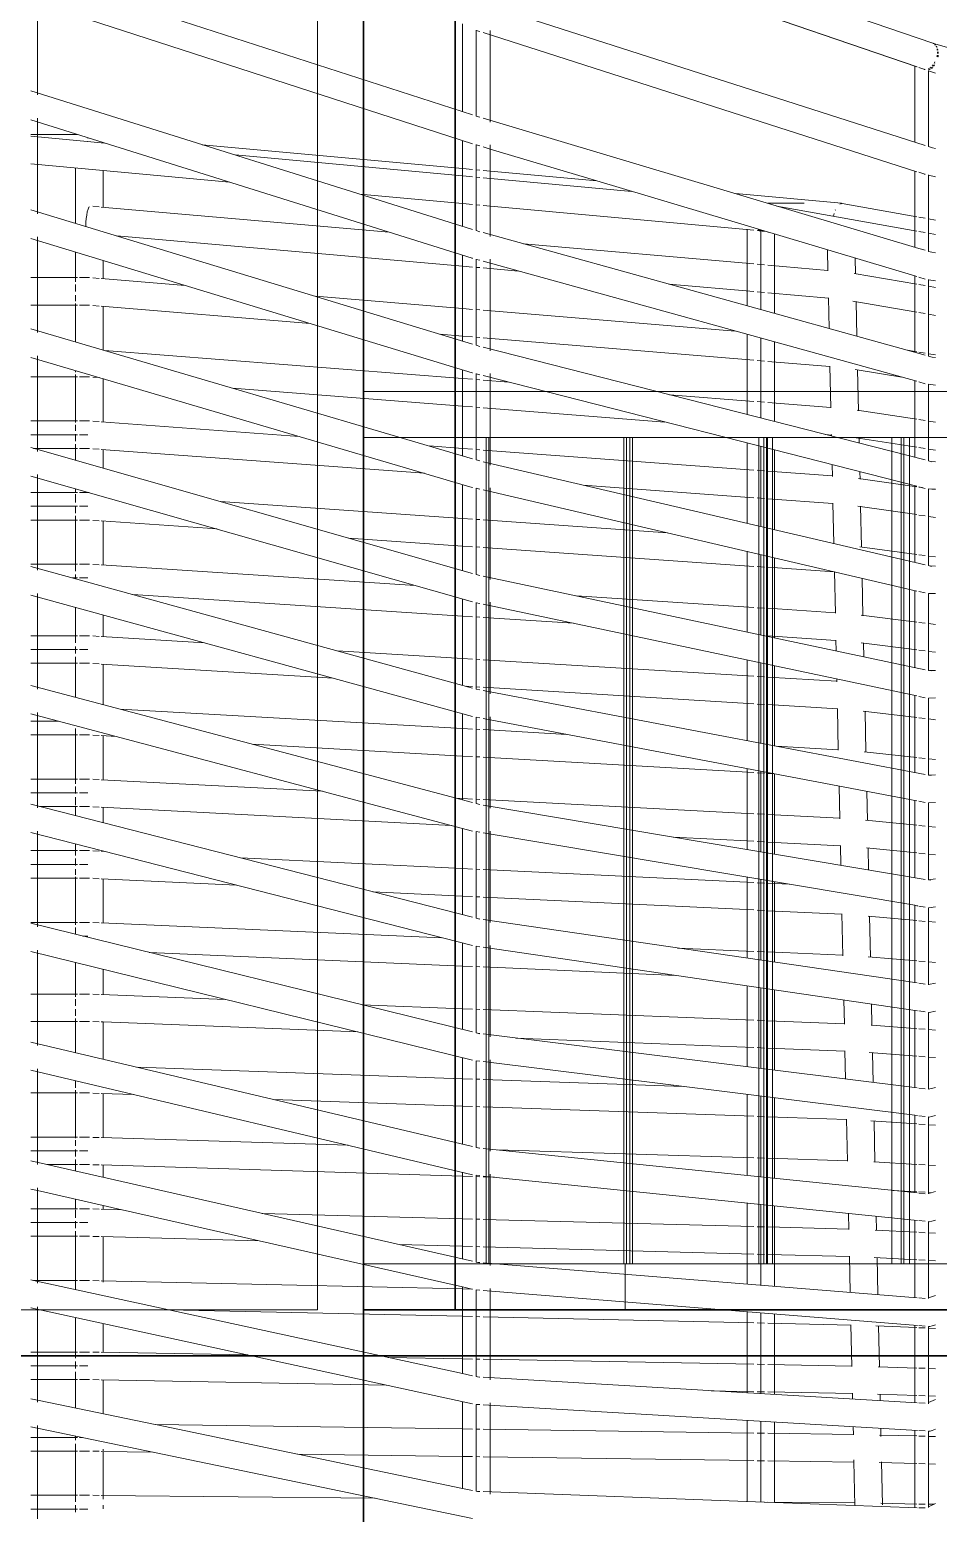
# Model space of a CAD drawing. Header units: millimetres. Extents: x 886808 to 1650903, y -1008069 to 230892.
# Drawn here: x 1048558 to 1049547, y -407954 to -406338 of the extents above; entities that cross this region are included whole.
import ezdxf

# ---------------------------------------------------------------- set-up
doc = ezdxf.new("R2010")
doc.units = ezdxf.units.MM
doc.linetypes.add('CENTER', pattern=[2, 1.25, -0.25, 0.25, -0.25])
doc.layers.get('0').update_dxf_attribs({"lineweight": 0})
for name, color, linetype, lineweight in [('0.NETMANHNHAT-0.05', 251, 'Continuous', 0), ('03- Net Cua- 153', 153, 'Continuous', 9), ('8l NET TO', 8, 'Continuous', 9), ('A-Wall', 113, 'Continuous', 30), ('A_Dim', 8, 'Continuous', 5)]:
    doc.layers.add(name, color=color, linetype=linetype, lineweight=lineweight)

# ---------------------------------------------------------------- blocks, each defined once
blk = doc.blocks.new('A$C14C457CE')
for p, q in [((7885.8, 3466.6), (8869.9, 3129.3)), ((8852.7, 3103.7), (8380.3, 3265.5)), ((8380.3, 3265.5), (8852.2, 3103.7)), ((8368.9, 3051.3), (7887.9, 3206.9)), ((8368.8, 3019.9), (7887.9, 3175.4)), ((7895.4, 3173), (7895.4, 3075.1)), ((8380.3, 3172.4), (8861.3, 3018.1)), ((8357.8, 3054.9), (8357.8, 3150.5)), ((8372.8, 3050.1), (8372.8, 3143.7)), ((8372.8, 3143.3), (8376.7, 3142.1)), ((8380.3, 3140.9), (8852.2, 2989.5)), ((8387.8, 3043.6), (8387.8, 3143.3)), ((8868.8, 3129.7), (8870.6, 3129)), ((8869.9, 3129.3), (8870, 3129.3)), ((8870, 3129.3), (8870, 3129.3)), ((8870, 3129.3), (8870.1, 3129.3)), ((8870.1, 3129.3), (8870.2, 3129.2)), ((8870.2, 3129.2), (8870.2, 3129.2)), ((8870.2, 3129.2), (8870.4, 3129.2)), ((8870.4, 3129.2), (8870.6, 3129.1)), ((8870.6, 3129.1), (8870.7, 3129)), ((8870.6, 3129.1), (9285, 3012.9)), ((8870.6, 3129), (8870.7, 3129)), ((8870.7, 3129), (8870.8, 3128.9)), ((8870.8, 3128.9), (8870.9, 3128.9)), ((8871.5, 3128.3), (8871.6, 3128.3)), ((8871.6, 3128.3), (8871.7, 3128.2)), ((8871.7, 3128.2), (8871.8, 3128.2)), ((8871.7, 3128.2), (8871.7, 3128.2)), ((8871.8, 3128.2), (8872.1, 3127.9)), ((8872, 3127.6), (8872.1, 3127.6)), ((8872.1, 3127.9), (8872.2, 3127.8)), ((8872.1, 3127.6), (8872.1, 3127.4)), ((8872.2, 3127.8), (8872.2, 3127.8)), ((8872.2, 3127.8), (8872.3, 3127.7)), ((8872.4, 3127.7), (8872.5, 3127.6)), ((8872.5, 3127.6), (8872.6, 3127.4)), ((8872.6, 3127.4), (8872.7, 3127.3)), ((8873.3, 3126.2), (8873.8, 3125.3)), ((8873.4, 3126.2), (8874, 3125.5)), ((8873.8, 3125.3), (8874, 3124.9)), ((8874, 3125.5), (8874.2, 3124.9)), ((8874.3, 3123.4), (8874.6, 3122.3)), ((8874.6, 3122.3), (8874.7, 3121.8)), ((8874.7, 3120.1), (8874.8, 3118.9)), ((8874.8, 3118.9), (8874.7, 3118.3)), ((8874.8, 3123.4), (8875.2, 3122.5)), ((8875.2, 3122.5), (8875.3, 3121.8)), ((8875.5, 3120), (8875.7, 3118.9)), ((8875.7, 3118.9), (8875.6, 3118.2)), ((8850.2, 3021.7), (8850.2, 3104.4)), ((8859.8, 3101.1), (8854.6, 3103)), ((8854.6, 3102.9), (8859.8, 3101.1)), ((8867, 3102.6), (8866.7, 3102.4)), ((8867.9, 3103.4), (8867, 3102.6)), ((8868.4, 3102.4), (8867.9, 3102.1)), ((8869.2, 3103.1), (8868.4, 3102.4)), ((8869, 3102.4), (8868.9, 3102.4)), ((8869.6, 3103), (8869, 3102.4)), ((8869.4, 3104.9), (8869.1, 3104.5)), ((8870.2, 3106), (8869.4, 3104.9)), ((8870.9, 3104.7), (8870.4, 3104.3)), ((8871.5, 3105.7), (8870.9, 3104.7)), ((8871.5, 3107.9), (8871.2, 3107.4)), ((8872.1, 3109.1), (8871.5, 3107.9)), ((8872.7, 3107.4), (8872.6, 3107.2)), ((8874.3, 3115.1), (8874.1, 3114.6)), ((8874.5, 3116.5), (8874.3, 3115.1)), ((8874.9, 3115.1), (8875.4, 3115.1)), ((8875.4, 3115.1), (8875.3, 3114.6)), ((8875.5, 3116.3), (8875.4, 3115.1)), ((8859.9, 3101.1), (8859.8, 3101.1)), ((8860, 3101.1), (8859.9, 3101.1)), ((8860.2, 3101), (8860, 3101.1)), ((8860.5, 3101), (8860, 3101.1)), ((8860.4, 3100.9), (8860.2, 3101)), ((8860.9, 3100.9), (8860.2, 3101)), ((8860.4, 3100.9), (8861.3, 3100.6)), ((8861.3, 3100.7), (8860.5, 3101)), ((8865.4, 3101.7), (8865.2, 3101.5)), ((8865.3, 3100.9), (8865.2, 3100.8)), ((8865.2, 3016.9), (8865.2, 3099.7)), ((8865.2, 3099.2), (8872.7, 3096.7)), ((8865.3, 3100.9), (8865.4, 3100.9)), ((8865.7, 3100.9), (8865.4, 3100.9)), ((8866.6, 3101.4), (8865.7, 3100.9)), ((8866, 3101), (8865.9, 3101)), ((8866.7, 3101.3), (8866, 3101)), ((8866.8, 3101.4), (8866.7, 3101.3)), ((7887.9, 3077.5), (8368.9, 2926.5)), ((7895.4, 3073.1), (7895.4, 3075.1)), ((7887.9, 3046), (8368.3, 2895.3)), ((7895.4, 3043.7), (7895.4, 3047.9)), ((7895.4, 3043.7), (7895.4, 2945.7)), ((8376.7, 3048.8), (8372.8, 3050.1)), ((8854.4, 2906), (8380.3, 3047.7)), ((7887.9, 3030.1), (7938.6, 3030.1)), ((7968.7, 3020.7), (7887.9, 3028.1)), ((7949.2, 3022.4), (7949.3, 3022.6)), ((7949.3, 3022.6), (7949.3, 3022.6)), ((7950.1, 3025.7), (7950.4, 3026.4)), ((7951.7, 3022.2), (7951.7, 3022.4)), ((7955.5, 3022), (7955.5, 3021.9)), ((8357.8, 2930), (8357.8, 3023.5)), ((8357.8, 2992.9), (8074.5, 3018.9)), ((8357.8, 2985), (8110.4, 3007.7)), ((8368.9, 3019.9), (8368.8, 3019.9)), ((8372.8, 2925.3), (8372.8, 3019)), ((8376.7, 3017.6), (8372.8, 3018.7)), ((8387.8, 3014.2), (8380.3, 3016.5)), ((8387.8, 2919), (8387.8, 3018.8)), ((8503.9, 2979.5), (8387.8, 3014.2)), ((8865.2, 3016.9), (8869.4, 3015.5)), ((8869.4, 3015.5), (8872.7, 3014.8)), ((8104.4, 2978.1), (7887.9, 2998)), ((7936.7, 2933.1), (7936.7, 2993.5)), ((7966.7, 2950.8), (7966.7, 2990.7)), ((8368.9, 2991.9), (8358.3, 2992.9)), ((8376.7, 2991.2), (8372.8, 2991.5)), ((8503.9, 2979.5), (8380.3, 2990.9)), ((8850.2, 2907.2), (8850.2, 2990.2)), ((8368.9, 2983.9), (8358.3, 2984.9)), ((8376.7, 2983.2), (8372.8, 2983.6)), ((8542.3, 2968), (8380.3, 2982.9)), ((8850.2, 2876), (8503.9, 2979.5)), ((8854.6, 2988.8), (8861, 2986.7)), ((8861, 2986.7), (8861.3, 2986.6)), ((8865.2, 2902.7), (8865.2, 2986.1)), ((8865.2, 2985.7), (8872.7, 2984)), ((8357.8, 2954.8), (8246, 2965.1)), ((8770.5, 2955.1), (8654.8, 2965.7)), ((7887.9, 2948), (8368.9, 2801.7)), ((7895.4, 2943.7), (7895.4, 2945.7)), ((7948.8, 2942.3), (7948.3, 2938.5)), ((7949.5, 2945.7), (7948.8, 2942.3)), ((7950.4, 2948.6), (7949.5, 2945.7)), ((7951.3, 2950.7), (7950.4, 2948.6)), ((7951.7, 2951.1), (7951.3, 2950.7)), ((7962.3, 2951.2), (7955.6, 2951.8)), ((8277.9, 2923.7), (7964.7, 2951)), ((8368.9, 2953.8), (8358.3, 2954.8)), ((8376.7, 2953.1), (8372.8, 2953.5)), ((8675, 2925.7), (8380.3, 2952.8)), ((8690.1, 2955.1), (8729.6, 2955.1)), ((8852.2, 2924.8), (8700, 2952.1)), ((8761.7, 2941.1), (8762.3, 2943.9)), ((8762.3, 2943.9), (8762.3, 2944)), ((8763.6, 2947.6), (8763.7, 2947.9)), ((8768.5, 2954), (8769.1, 2954.4)), ((8769.1, 2954.4), (8769.2, 2954.5)), ((8769.2, 2954.6), (8769.2, 2954.5)), ((8769.2, 2954.5), (8769.2, 2954.5)), ((8769.6, 2954.6), (8770.5, 2955.1)), ((8770.3, 2954.7), (8771.2, 2954.9)), ((8770.5, 2955.1), (8771.1, 2955)), ((8771.1, 2955), (8852.2, 2940.4)), ((8852.2, 2940.4), (8771.2, 2954.9)), ((7948.3, 2938.5), (7948, 2934.6)), ((7948, 2934.6), (7948, 2930.9)), ((7948, 2930.9), (7948, 2929.7)), ((8372.8, 2925.3), (8376.7, 2924.1)), ((8667.5, 2926.8), (8667.5, 2843.5)), ((8681.2, 2925.2), (8678.6, 2925.4)), ((8680.3, 2925.7), (8679.7, 2926.9)), ((8680.9, 2925.4), (8680.3, 2925.7)), ((8682.2, 2925.7), (8680.9, 2925.4)), ((8681.2, 2925.2), (8680.9, 2925.4)), ((8682.2, 2925.7), (8681.2, 2925.2)), ((8686.4, 2924.2), (8681.2, 2925.2)), ((8682.5, 2926.1), (8682.2, 2925.7)), ((8682.5, 2925.8), (8682.2, 2925.7)), ((8682.5, 2926.1), (8682.5, 2925.8)), ((8682.5, 2926.1), (8682.5, 2839.3)), ((8682.6, 2925.8), (8682.5, 2925.8)), ((8682.5, 2925.1), (8682.5, 2925.8)), ((8682.5, 2925.1), (8685.8, 2925.1)), ((8682.9, 2926), (8682.6, 2925.8)), ((8861.3, 2938.7), (8854.6, 2940)), ((8854.6, 2940), (8861.3, 2938.8)), ((8865.2, 2938.1), (8872.7, 2936.7)), ((8872.7, 2936.7), (8865.2, 2938)), ((7887.9, 2916.6), (8368.4, 2770.5)), ((7895.4, 2914.4), (7895.4, 2918.5)), ((7895.4, 2914.4), (7895.4, 2816.3)), ((8357.8, 2886.6), (7981.6, 2919.5)), ((8380.3, 2923.1), (8861.3, 2789.7)), ((8675, 2889), (8424.3, 2910.9)), ((8692.3, 2923.2), (8690, 2923.6)), ((8697.5, 2921.6), (8697.5, 2835.2)), ((8861.3, 2923.2), (8854.6, 2924.4)), ((8872.7, 2921.1), (8865.2, 2922.5)), ((7936.7, 2869.7), (7936.7, 2901.8)), ((7966.7, 2872.9), (7966.7, 2892.7)), ((8357.8, 2805.1), (8357.8, 2898.6)), ((8368.3, 2895.3), (8368.9, 2895.1)), ((8372.8, 2800.5), (8372.8, 2894.3)), ((8372.8, 2894), (8376.7, 2893)), ((8387.8, 2794.4), (8387.8, 2894.2)), ((8755.5, 2881.4), (8755, 2904.4)), ((8785.6, 2878.3), (8785.2, 2895.4)), ((8861.3, 2903.9), (8854.6, 2905.9)), ((8868.5, 2901.8), (8865.2, 2902.7)), ((8872.7, 2901), (8868.5, 2901.8)), ((8368.9, 2885.7), (8358.3, 2886.6)), ((8376.7, 2885), (8372.8, 2885.3)), ((8380.3, 2892), (8852.2, 2761.2)), ((8418.7, 2881.3), (8380.3, 2884.7)), ((8686.4, 2888), (8678.6, 2888.7)), ((8755.5, 2882), (8690, 2887.7)), ((8852.2, 2866.9), (8784.3, 2878.5)), ((8850.2, 2792.8), (8850.2, 2876)), ((8852.2, 2875.4), (8850.2, 2876)), ((7887.9, 2874.1), (7938.7, 2874.1)), ((7936.7, 2859.1), (7936.7, 2866.6)), ((7941.1, 2874.1), (7951.7, 2874.1)), ((7955.6, 2873.8), (7962.3, 2873.3)), ((7964.7, 2873.1), (8056, 2865.5)), ((8675, 2859), (8582.5, 2867)), ((8861.3, 2872.6), (8854.6, 2874.6)), ((8861.3, 2865.4), (8854.6, 2866.5)), ((8865.2, 2788.7), (8865.2, 2872.1)), ((8872.7, 2870.6), (8865.2, 2871.9)), ((8872.7, 2863.4), (8865.2, 2864.7)), ((7887.9, 2844.1), (7938.7, 2844.1)), ((7936.7, 2848.5), (7936.7, 2855.2)), ((7936.7, 2804.1), (7936.7, 2846.1)), ((7941.1, 2844.1), (7951.1, 2844.1)), ((7951.1, 2844.1), (7951.7, 2844.1)), ((7955.6, 2843.7), (7962.3, 2843.2)), ((8197.7, 2853.8), (8357.8, 2840.5)), ((8686.4, 2858), (8678.6, 2858.6)), ((8756.1, 2851.9), (8690, 2857.6)), ((8756.9, 2818.7), (8756.1, 2852.3)), ((8852.2, 2836.5), (8782.8, 2848.4)), ((8787.1, 2810.3), (8786.2, 2847.8)), ((7964.7, 2843), (8192, 2824.1)), ((7966.7, 2795.3), (7966.7, 2842.8)), ((8358.3, 2840.5), (8368.9, 2839.6)), ((8372.8, 2839.3), (8376.7, 2839)), ((8380.3, 2838.7), (8654.6, 2815.9)), ((8861.3, 2835), (8854.6, 2836.1)), ((8872.7, 2833), (8865.2, 2834.3)), ((7887.9, 2818.5), (8368.9, 2676.9)), ((7895.4, 2814.3), (7895.4, 2816.3)), ((8333.7, 2812.4), (8357.8, 2810.4)), ((8667.5, 2812.4), (8667.5, 2725.1)), ((8358.3, 2810.4), (8368.9, 2809.5)), ((8372.8, 2809.2), (8376.7, 2808.9)), ((8372.8, 2800.5), (8376.7, 2799.3)), ((8380.3, 2808.6), (8675, 2784.1)), ((8380.3, 2798.4), (8861.3, 2675.6)), ((8682.5, 2808.2), (8682.5, 2721.2)), ((8697.5, 2804), (8697.5, 2717.4)), ((7887.9, 2787.3), (8368.5, 2645.7)), ((7895.4, 2785.1), (7895.4, 2789)), ((7895.4, 2785.1), (7895.4, 2686.9)), ((8357.8, 2764.3), (7968.2, 2794.8)), ((8678.6, 2783.8), (8686.4, 2783.2)), ((8690, 2782.9), (8757.8, 2777.3)), ((8842.3, 2795), (8852.2, 2793.4)), ((8854.6, 2793), (8861.3, 2791.9)), ((8865.2, 2791.3), (8872.7, 2790.1)), ((8865.2, 2788.7), (8868.9, 2787.6)), ((8868.9, 2787.6), (8872.7, 2787.2)), ((7938.7, 2766.1), (7887.9, 2766.1)), ((7936.7, 2771), (7936.7, 2772.9)), ((7936.7, 2716.3), (7936.7, 2768.5)), ((7951, 2766.1), (7941.1, 2766.1)), ((7951.7, 2766.1), (7951, 2766.1)), ((7962.3, 2765.2), (7955.6, 2765.8)), ((7966.7, 2717), (7966.7, 2764.1)), ((8357.8, 2680.1), (8357.8, 2773.7)), ((8368.9, 2763.4), (8358.3, 2764.3)), ((8368.4, 2770.5), (8368.9, 2770.4)), ((8372.8, 2675.7), (8372.8, 2769.6)), ((8372.8, 2769.4), (8376.7, 2768.4)), ((8376.7, 2762.8), (8372.8, 2763.1)), ((8380.3, 2767.5), (8852.2, 2647)), ((8387.8, 2669.9), (8387.8, 2769.7)), ((8758.8, 2732.3), (8757.8, 2777.7)), ((8785.2, 2773.9), (8835.9, 2765.7)), ((8788.8, 2729.1), (8787.9, 2773.8)), ((8357.8, 2734.2), (8107.4, 2753.9)), ((8408.3, 2760.3), (8380.3, 2762.5)), ((8850.2, 2678.4), (8850.2, 2761.7)), ((8854.6, 2760.5), (8861.3, 2758.6)), ((8865.2, 2758.1), (8872.7, 2757.2)), ((8865.2, 2674.6), (8865.2, 2758.1)), ((8368.9, 2733.4), (8358.3, 2734.2)), ((8376.7, 2732.7), (8372.8, 2733.1)), ((8578.2, 2716.9), (8380.3, 2732.5)), ((8675, 2739.4), (8583, 2746.6)), ((8686.4, 2738.5), (8678.6, 2739.1)), ((8758.7, 2732.8), (8690, 2738.2)), ((7938.7, 2718.1), (7887.9, 2718.1)), ((7951.7, 2718.1), (7941.1, 2718.1)), ((7962.3, 2717.4), (7955.6, 2717.9)), ((8180, 2701.2), (7964.7, 2717.2)), ((8852.2, 2719.9), (8787.3, 2729.8)), ((8861.3, 2718.5), (8854.6, 2719.5)), ((8872.7, 2716.7), (8865.2, 2717.9)), ((7938.7, 2703.1), (7887.9, 2703.1)), ((7936.7, 2707.4), (7936.7, 2714)), ((7936.7, 2696), (7936.7, 2703.6)), ((7949.9, 2703.1), (7941.1, 2703.1)), ((8759.4, 2702.7), (8752.9, 2703.2)), ((8759.4, 2701.6), (8759.4, 2703.2)), ((8852.2, 2689.5), (8786.4, 2699.6)), ((8789.6, 2693.9), (8789.5, 2699.1)), ((7887.9, 2689), (8368.9, 2552)), ((7938.7, 2688.1), (7891.1, 2688.1)), ((7895.4, 2684.9), (7895.4, 2686.9)), ((7936.7, 2675.1), (7936.7, 2692.8)), ((7951.1, 2688.1), (7941.1, 2688.1)), ((7951.7, 2688.1), (7951.1, 2688.1)), ((7962.3, 2687.3), (7955.6, 2687.8)), ((8316.4, 2661.1), (7964.7, 2687.1)), ((7966.7, 2666.6), (7966.7, 2687)), ((8357.8, 2688.1), (8321.8, 2690.8)), ((8368.9, 2687.3), (8358.3, 2688)), ((8376.7, 2686.7), (8372.8, 2687)), ((8675, 2664.6), (8380.3, 2686.4)), ((8667.5, 2694.1), (8667.5, 2606.6)), ((8682.5, 2690.3), (8682.5, 2603.1)), ((8697.5, 2686.5), (8697.5, 2599.6)), ((8861.3, 2688.1), (8854.6, 2689.1)), ((8872.7, 2686.4), (8865.2, 2687.5)), ((8372.8, 2675.7), (8376.7, 2674.6)), ((8380.3, 2673.7), (8861.3, 2561.4)), ((8760.4, 2657.7), (8760.1, 2670.5)), ((8865.2, 2674.6), (8868.6, 2673.7)), ((8867.8, 2673.9), (8872.7, 2673.5)), ((7887.9, 2657.9), (8368.6, 2521)), ((7895.4, 2655.8), (7895.4, 2659.6)), ((7895.4, 2655.8), (7895.4, 2557.5)), ((8686.4, 2663.8), (8678.6, 2664.3)), ((8760.4, 2658.3), (8690, 2663.5)), ((8852.2, 2646.3), (8788.8, 2655.4)), ((8790.5, 2654.6), (8790.3, 2662.8)), ((7938.7, 2640.1), (7887.9, 2640.1)), ((7936.7, 2639.6), (7936.7, 2644.3)), ((7936.7, 2629.2), (7936.7, 2638.2)), ((7951.4, 2640.1), (7941.1, 2640.1)), ((8357.8, 2555.2), (8357.8, 2648.9)), ((8368.5, 2645.7), (8368.9, 2645.6)), ((8372.8, 2550.9), (8372.8, 2645)), ((8372.8, 2644.7), (8376.7, 2643.8)), ((8380.3, 2643), (8852.2, 2532.8)), ((8387.8, 2545.3), (8387.8, 2645.1)), ((8675, 2634.5), (8489.2, 2648.3)), ((8686.4, 2633.7), (8678.6, 2634.3)), ((8850.2, 2564), (8850.2, 2647.5)), ((8854.6, 2646.4), (8861.3, 2644.6)), ((8858.5, 2645.4), (8854.6, 2645.9)), ((8865.2, 2644.1), (8872.7, 2643.6)), ((8865.2, 2560.5), (8865.2, 2644.1)), ((8872.7, 2643.3), (8868.7, 2643.9)), ((7938.7, 2625.1), (7887.9, 2625.1)), ((7936.7, 2617.8), (7936.7, 2625.3)), ((7949.9, 2625.1), (7941.1, 2625.1)), ((8357.8, 2611.9), (8094.4, 2630.2)), ((8761, 2628.2), (8690, 2633.4)), ((8762, 2584.6), (8761, 2628.6)), ((8852.2, 2616), (8788.3, 2625.2)), ((8792.1, 2580.8), (8791.1, 2625.2)), ((7938.7, 2610.1), (7887.9, 2610.1)), ((7936.7, 2562.1), (7936.7, 2614.6)), ((7951.2, 2610.1), (7941.1, 2610.1)), ((7951.7, 2610.1), (7951.2, 2610.1)), ((7962.3, 2609.3), (7955.6, 2609.8)), ((8090.9, 2600.4), (7964.7, 2609.2)), ((7966.7, 2561.2), (7966.7, 2609)), ((8368.9, 2611.1), (8358.3, 2611.8)), ((8376.7, 2610.6), (8372.8, 2610.8)), ((8581.1, 2596.3), (8380.3, 2610.3)), ((8861.3, 2614.6), (8854.6, 2615.6)), ((8872.7, 2613), (8865.2, 2614.1)), ((8357.8, 2581.8), (8234.2, 2590.4)), ((8368.9, 2581), (8358.3, 2581.8)), ((8376.7, 2580.5), (8372.8, 2580.8)), ((8675, 2559.7), (8380.3, 2580.2)), ((8667.5, 2576.1), (8667.5, 2488.2)), ((8682.5, 2572.6), (8682.5, 2485.1)), ((8697.5, 2569.1), (8697.5, 2481.9)), ((8852.2, 2572.6), (8790.4, 2581)), ((8861.3, 2571.4), (8854.6, 2572.3)), ((8872.7, 2569.9), (8865.2, 2570.9)), ((7895.4, 2562.1), (7887.9, 2562.1)), ((7887.9, 2559.6), (8368.9, 2427.2)), ((7936.7, 2562.1), (7895.4, 2562.1)), ((7895.4, 2555.5), (7895.4, 2557.5)), ((7938.7, 2562.1), (7936.7, 2562.1)), ((7936.7, 2554.5), (7936.7, 2561.6)), ((7951.7, 2562.1), (7941.1, 2562.1)), ((7962.3, 2561.4), (7955.6, 2561.9)), ((8306.5, 2539), (7964.7, 2561.3)), ((8686.4, 2558.9), (8678.6, 2559.5)), ((8762.7, 2553.6), (8690, 2558.7)), ((8763.7, 2508.6), (8762.7, 2553.9)), ((8865.2, 2560.5), (8868.4, 2559.7)), ((8867, 2560.1), (8872.7, 2560)), ((7938.7, 2547.1), (7933.1, 2547.1)), ((7936.7, 2546.1), (7936.7, 2550.9)), ((7949.9, 2547.1), (7941.1, 2547.1)), ((8372.8, 2550.9), (8376.7, 2549.8)), ((8380.3, 2549), (8861.3, 2447.2)), ((8793.7, 2505.7), (8792.8, 2546.9)), ((7887.9, 2528.5), (8368.7, 2396.2)), ((7895.4, 2526.4), (7895.4, 2530.1)), ((7895.4, 2526.4), (7895.4, 2428.1)), ((8357.8, 2505.6), (7998.9, 2529)), ((8357.8, 2430.3), (8357.8, 2524.4)), ((8368.6, 2521), (8368.9, 2520.9)), ((8387.8, 2420.8), (8387.8, 2520.6)), ((8675, 2514.9), (8481.8, 2527.5)), ((8850.2, 2449.6), (8850.2, 2533.5)), ((8854.6, 2532.2), (8861.3, 2530.7)), ((8865.2, 2530.1), (8872.7, 2530)), ((8865.2, 2446.4), (8865.2, 2530.1)), ((7936.7, 2476.3), (7936.7, 2515.1)), ((7966.7, 2483.2), (7966.7, 2506.8)), ((8368.9, 2504.8), (8358.3, 2505.5)), ((8372.8, 2426.1), (8372.8, 2520.2)), ((8372.8, 2520.1), (8376.7, 2519.3)), ((8376.7, 2504.3), (8372.8, 2504.6)), ((8380.3, 2518.5), (8852.2, 2418.6)), ((8686.4, 2514.2), (8678.6, 2514.7)), ((8763.7, 2509.1), (8690, 2514)), ((8852.2, 2499), (8791.9, 2506.6)), ((8478.6, 2497.7), (8380.3, 2504.1)), ((8861.3, 2497.8), (8854.6, 2498.7)), ((8872.7, 2496.4), (8865.2, 2497.3)), ((7938.7, 2484.1), (7887.9, 2484.1)), ((7936.7, 2464.9), (7936.7, 2472.6)), ((7951.7, 2484.1), (7941.1, 2484.1)), ((7962.3, 2483.5), (7955.6, 2483.9)), ((8076.9, 2476.5), (7964.7, 2483.3)), ((8764.3, 2479), (8690, 2483.9)), ((8764.6, 2467.7), (8764.3, 2479.4)), ((8852.2, 2468.8), (8791.9, 2476.4)), ((8794.7, 2461.3), (8794.4, 2476.1)), ((7938.7, 2469.1), (7887.9, 2469.1)), ((7936.7, 2417.1), (7936.7, 2461.3)), ((7949.9, 2469.1), (7941.1, 2469.1)), ((8357.8, 2459.4), (8221.8, 2467.7)), ((8368.9, 2458.7), (8358.3, 2459.4)), ((8376.7, 2458.2), (8372.8, 2458.5)), ((8675, 2440.1), (8380.3, 2458)), ((8667.5, 2457.7), (8667.5, 2369.8)), ((8861.3, 2467.6), (8854.6, 2468.4)), ((8872.7, 2466.2), (8865.2, 2467.1)), ((7938.7, 2454.1), (7887.9, 2454.1)), ((7951.3, 2454.1), (7941.1, 2454.1)), ((7951.7, 2454.1), (7951.3, 2454.1)), ((7962.3, 2453.4), (7955.6, 2453.9)), ((8217.1, 2437.9), (7964.7, 2453.3)), ((7966.7, 2409.2), (7966.7, 2453.2)), ((8686.4, 2439.4), (8678.6, 2439.8)), ((8682.5, 2454.5), (8682.5, 2367)), ((8697.5, 2451.3), (8697.5, 2364.1)), ((8865.2, 2446.4), (8868.1, 2445.8)), ((8866.3, 2446.2), (8872.7, 2446.4)), ((7887.9, 2430.1), (8368.9, 2302.4)), ((7895.4, 2426.1), (7895.4, 2428.1)), ((8368.9, 2428.7), (8362, 2429.1)), ((8376.7, 2428.2), (8372.8, 2428.4)), ((8372.8, 2426.1), (8376.7, 2425.1)), ((8675, 2410), (8380.3, 2428)), ((8380.3, 2424.4), (8861.3, 2333)), ((8765.3, 2434.6), (8690, 2439.2)), ((8765.3, 2434), (8765.2, 2437)), ((8686.4, 2409.3), (8678.6, 2409.8)), ((8765.9, 2404.5), (8690, 2409.1)), ((8850.2, 2335.1), (8850.2, 2419)), ((8854.6, 2418.1), (8861.3, 2416.7)), ((8865.2, 2416.1), (8872.7, 2416.4)), ((8865.2, 2332.3), (8865.2, 2416.1)), ((7887.9, 2399.1), (8368.8, 2271.4)), ((7895.4, 2397.1), (7895.4, 2400.7)), ((7895.4, 2397.1), (7895.4, 2298.7)), ((8357.8, 2383.1), (7985.3, 2404.2)), ((8357.8, 2305.3), (8357.8, 2399.2)), ((8368.7, 2396.2), (8368.9, 2396.2)), ((8372.8, 2301.3), (8372.8, 2395.5)), ((8372.8, 2395.4), (8376.7, 2394.7)), ((8380.3, 2394), (8852.2, 2304.4)), ((8387.8, 2296.3), (8387.8, 2396)), ((8766.9, 2359.4), (8765.9, 2404.9)), ((8852.2, 2395.1), (8793.8, 2402)), ((8797, 2357.6), (8796, 2401.7)), ((8861.3, 2394), (8854.6, 2394.8)), ((8872.7, 2392.7), (8865.2, 2393.6)), ((7918.1, 2391.1), (7887.9, 2391.1)), ((7938.7, 2376.1), (7887.9, 2376.1)), ((7936.7, 2323), (7936.7, 2383.1)), ((7951.4, 2376.1), (7941.1, 2376.1)), ((7951.7, 2376.1), (7951.4, 2376.1)), ((7962.3, 2375.5), (7955.6, 2375.9)), ((7980.8, 2374.5), (7964.7, 2375.4)), ((7966.7, 2327.3), (7966.7, 2375.3)), ((8368.9, 2382.5), (8358.3, 2383.1)), ((8376.7, 2382.1), (8372.8, 2382.3)), ((8471.4, 2376.7), (8380.3, 2381.9)), ((8357.8, 2353.1), (8128.9, 2366.1)), ((8766.9, 2360), (8699.1, 2363.8)), ((8368.9, 2352.5), (8358.3, 2353.1)), ((8376.7, 2352.1), (8372.8, 2352.3)), ((8675, 2335.2), (8380.3, 2351.9)), ((8852.2, 2351.5), (8794.9, 2357.8)), ((8861.3, 2350.5), (8854.6, 2351.3)), ((8872.7, 2349.3), (8865.2, 2350.1)), ((7938.7, 2328.1), (7887.9, 2328.1)), ((7951.7, 2328.1), (7941.1, 2328.1)), ((7962.3, 2327.5), (7955.6, 2327.9)), ((8205.4, 2314.8), (7964.7, 2327.4)), ((8667.5, 2339.5), (8667.5, 2251.4)), ((8686.4, 2334.5), (8678.6, 2335)), ((8682.5, 2336.6), (8682.5, 2248.9)), ((8696.6, 2334), (8690, 2334.3)), ((8697.5, 2333.8), (8697.5, 2246.4)), ((8865.2, 2332.3), (8867.8, 2331.8)), ((8865.6, 2332.2), (8872.7, 2332.8)), ((7938.7, 2313.1), (7887.9, 2313.1)), ((7936.7, 2312.2), (7936.7, 2319.8)), ((7949.9, 2313.1), (7941.1, 2313.1)), ((8768.6, 2284.8), (8767.8, 2320.4)), ((8798.6, 2283.1), (8797.9, 2314.7)), ((7887.9, 2300.6), (8368.9, 2177.5)), ((7895.4, 2296.7), (7895.4, 2298.7)), ((7938.7, 2298.1), (7897.5, 2298.1)), ((7936.7, 2299.7), (7936.7, 2308.3)), ((7936.7, 2288.1), (7936.7, 2298.4)), ((7951.4, 2298.1), (7941.1, 2298.1)), ((7951.7, 2298.1), (7951.4, 2298.1)), ((7962.3, 2297.6), (7955.6, 2297.9)), ((8345.9, 2277.5), (7964.7, 2297.4)), ((7966.7, 2280.4), (7966.7, 2297.6)), ((8357.8, 2306.9), (8350.5, 2307.3)), ((8368.9, 2306.3), (8358.3, 2306.8)), ((8376.7, 2305.9), (8372.8, 2306.1)), ((8372.8, 2301.3), (8376.7, 2300.3)), ((8675, 2290.3), (8380.3, 2305.7)), ((8380.3, 2299.7), (8861.3, 2218.8)), ((8850.2, 2220.7), (8850.2, 2304.8)), ((8854.6, 2304), (8861.3, 2302.7)), ((8865.2, 2302.1), (8872.7, 2302.7)), ((8865.2, 2218.2), (8865.2, 2302.1)), ((8686.4, 2289.7), (8678.6, 2290.1)), ((8768.6, 2285.4), (8690, 2289.5)), ((8852.2, 2277.8), (8796.3, 2283.4)), ((7887.9, 2269.8), (8368.9, 2146.7)), ((7895.4, 2267.8), (7895.4, 2271.3)), ((7895.4, 2267.8), (7895.4, 2169.3)), ((8357.8, 2180.4), (8357.8, 2274.4)), ((8368.8, 2271.4), (8368.9, 2271.4)), ((8372.8, 2270.8), (8376.7, 2270.1)), ((8372.8, 2176.5), (8372.8, 2270.8)), ((8380.3, 2269.5), (8850.2, 2190.6)), ((8387.8, 2171.7), (8387.8, 2271.5)), ((8675, 2260.3), (8587.2, 2264.9)), ((8861.3, 2276.8), (8854.6, 2277.5)), ((8872.7, 2275.7), (8865.2, 2276.4)), ((7938.7, 2250.1), (7887.9, 2250.1)), ((7936.7, 2244.8), (7936.7, 2257.3)), ((7951.7, 2250.1), (7941.1, 2250.1)), ((7962.3, 2249.6), (7955.6, 2249.9)), ((7967.9, 2249.3), (7964.7, 2249.4)), ((7966.7, 2249.4), (7966.7, 2249.6)), ((8686.4, 2259.7), (8678.6, 2260.1)), ((8769.2, 2255.4), (8690, 2259.5)), ((8769.7, 2234.2), (8769.2, 2255.8)), ((8852.2, 2247.7), (8797.4, 2253.2)), ((8799.8, 2229.2), (8799.3, 2253.2)), ((8861.3, 2246.8), (8854.6, 2247.5)), ((8872.7, 2245.7), (8865.2, 2246.4)), ((7938.7, 2235.1), (7887.9, 2235.1)), ((7936.7, 2233.9), (7936.7, 2241.5)), ((7936.7, 2223.7), (7936.7, 2230.1)), ((7950, 2235.1), (7941.1, 2235.1)), ((8357.8, 2230.6), (8116.2, 2242.2)), ((8368.9, 2230.1), (8358.3, 2230.6)), ((8376.7, 2229.7), (8372.8, 2229.9)), ((7938.7, 2220.2), (7887.9, 2220.2)), ((7936.7, 2169.3), (7936.7, 2221.6)), ((7951.5, 2220.2), (7941.1, 2220.2)), ((7951.7, 2220.1), (7951.5, 2220.2)), ((7962.3, 2219.6), (7955.6, 2220)), ((8111.8, 2212.5), (7964.7, 2219.5)), ((7966.7, 2171.4), (7966.7, 2219.4)), ((8675, 2215.4), (8380.3, 2229.5)), ((8667.5, 2221.3), (8667.5, 2133.1)), ((8686.4, 2214.8), (8678.6, 2215.2)), ((8682.5, 2218.7), (8682.5, 2130.8)), ((8713.5, 2213.5), (8690, 2214.7)), ((8697.5, 2216.2), (8697.5, 2128.7)), ((8865.2, 2218.2), (8872.7, 2219.3)), ((8865.2, 2218.2), (8867.5, 2217.8)), ((8357.8, 2200.7), (8260.1, 2205.4)), ((8368.9, 2200.1), (8358.3, 2200.6)), ((8376.7, 2199.8), (8372.8, 2200)), ((8675, 2185.5), (8380.3, 2199.6)), ((8686.4, 2184.9), (8678.6, 2185.3)), ((8770.8, 2180.9), (8690, 2184.7)), ((8771.8, 2135.7), (8770.8, 2181.2)), ((8850.2, 2106.3), (8850.2, 2190.6)), ((8850.2, 2190.6), (8852.2, 2190.2)), ((8852.2, 2190.2), (8853.3, 2190)), ((8854.6, 2189.8), (8861.3, 2188.7)), ((8865.2, 2188), (8865.3, 2188)), ((8865.2, 2104.2), (8865.2, 2188)), ((8865.3, 2188), (8872.7, 2189)), ((7938.7, 2172), (7887.9, 2172)), ((7887.9, 2171.1), (8368.9, 2052.7)), ((7895.4, 2167.3), (7895.4, 2169.3)), ((7936.7, 2159.1), (7936.7, 2166.6)), ((7951.7, 2172), (7941.1, 2172)), ((7962.3, 2171.6), (7955.6, 2171.9)), ((8335.3, 2155.3), (7964.7, 2171.5)), ((8372.8, 2176.5), (8376.7, 2175.5)), ((8376.1, 2175.7), (8376.7, 2175.6)), ((8380.3, 2175.1), (8852.6, 2106)), ((8852.2, 2174), (8799.2, 2178.9)), ((8801.9, 2134.3), (8800.9, 2178.8)), ((8861.3, 2173.1), (8854.6, 2173.8)), ((8872.7, 2172.1), (8865.2, 2172.8)), ((7950, 2157.1), (7944.8, 2157.1)), ((8357.8, 2055.4), (8357.8, 2149.5)), ((7887.9, 2140.4), (8368.9, 2021.9)), ((7895.4, 2138.5), (7895.4, 2141.8)), ((7895.4, 2138.5), (7895.4, 2039.9)), ((8357.8, 2124.4), (8017, 2139.3)), ((8372.8, 2146), (8376.7, 2145.5)), ((8372.8, 2051.7), (8372.8, 2146)), ((8380.3, 2144.9), (8853.2, 2075.8)), ((8387.8, 2047.2), (8387.8, 2146.9)), ((8675, 2140.4), (8591.8, 2144.1)), ((8667.5, 2133.1), (8667.5, 2133)), ((8686.4, 2139.9), (8678.6, 2140.3)), ((8771.8, 2136.2), (8690, 2139.8)), ((8852.2, 2130.1), (8799.3, 2134.5)), ((7936.7, 2091.1), (7936.7, 2128.4)), ((7966.7, 2093.4), (7966.7, 2121)), ((8368.9, 2124), (8358.3, 2124.4)), ((8376.7, 2123.6), (8372.8, 2123.8)), ((8589.9, 2114.3), (8380.3, 2123.5)), ((8697.5, 2128.7), (8697.5, 2128.6)), ((8861.3, 2129.3), (8854.6, 2129.9)), ((8872.7, 2128.4), (8865.2, 2129)), ((8667.5, 2103), (8667.5, 2014.7)), ((8682.5, 2100.8), (8682.5, 2012.7)), ((8854.6, 2105.7), (8861.3, 2104.7)), ((8865.2, 2104.3), (8872.7, 2105.7)), ((8865.2, 2104.1), (8865.2, 2104.2)), ((7938.7, 2094), (7887.9, 2094)), ((7936.7, 2081.3), (7936.7, 2088.4)), ((7951.7, 2094), (7941.1, 2094)), ((7962.3, 2093.6), (7955.6, 2093.9)), ((8099.9, 2088.2), (7964.7, 2093.5)), ((8697.5, 2098.6), (8697.5, 2011)), ((8773.5, 2061.1), (8772.9, 2087.5)), ((7936.7, 2070.1), (7936.7, 2077.4)), ((8357.8, 2078), (8248.6, 2082.3)), ((8368.9, 2077.6), (8358.3, 2078)), ((8376.7, 2077.3), (8372.8, 2077.4)), ((8675, 2065.5), (8380.3, 2077.1)), ((8803.5, 2059.9), (8803, 2083.1)), ((8850.2, 1991.9), (8850.2, 2076.2)), ((8854.6, 2075.6), (8861.3, 2074.6)), ((8865.2, 2074), (8865.6, 2074)), ((8865.2, 1990.3), (8865.2, 2074)), ((8865.6, 2074), (8872.7, 2075.3)), ((7938.7, 2064.2), (7887.9, 2064.2)), ((7936.7, 2030.1), (7936.7, 2067.3)), ((7951.6, 2064.2), (7941.1, 2064.2)), ((7951.7, 2064.2), (7951.6, 2064.2)), ((7962.3, 2063.8), (7955.6, 2064.1)), ((7966.7, 2063.7), (7964.7, 2063.7)), ((8244, 2052.7), (7966.7, 2063.7)), ((7966.7, 2023), (7966.7, 2063.7)), ((8686.4, 2065), (8678.6, 2065.4)), ((8773.5, 2061.6), (8690, 2064.9)), ((8803.5, 2059.9), (8802.5, 2060)), ((8850.2, 2056.4), (8803.5, 2059.9)), ((8852.2, 2056.2), (8850.2, 2056.4)), ((8861.3, 2055.6), (8854.6, 2056.1)), ((8872.7, 2054.7), (8865.2, 2055.3)), ((7887.9, 2041.6), (8368.9, 1927.8)), ((7895.4, 2037.9), (7895.4, 2039.9)), ((8372.8, 2051.7), (8376.6, 2050.8)), ((8375.5, 2051.1), (8376.7, 2050.9)), ((8380.3, 2050.5), (8852.6, 1991.7)), ((8675, 2035.7), (8415.8, 2045.9)), ((8357.8, 1930.5), (8357.8, 2024.7)), ((8372.8, 2021.3), (8376.7, 2020.8)), ((8372.8, 1926.9), (8372.8, 2021.3)), ((8380.3, 2020.4), (8853.1, 1961.6)), ((8387.8, 1922.7), (8387.8, 2022.4)), ((8686.4, 2035.2), (8678.6, 2035.6)), ((8774.1, 2031.8), (8690, 2035.1)), ((8774.8, 2001.3), (8774.1, 2032.2)), ((8852.2, 2026.4), (8800.6, 2030.3)), ((8804.9, 1997.5), (8804.2, 2030)), ((8861.3, 2025.7), (8854.6, 2026.2)), ((8872.7, 2024.9), (8865.2, 2025.4)), ((7887.9, 2011), (8368.9, 1897.2)), ((7895.4, 2009.2), (7895.4, 2012.4)), ((7895.4, 2009.2), (7895.4, 1910.5)), ((8357.8, 2001.7), (8004, 2014.2)), ((8667.5, 2014.7), (8667.5, 2014.6)), ((8697.5, 2011), (8697.5, 2010.9)), ((7936.7, 1991.9), (7936.7, 1999.1)), ((7936.7, 1936.9), (7936.7, 1989.2)), ((8368.9, 2001.3), (8358.3, 2001.7)), ((8376.7, 2001.1), (8372.8, 2001.2)), ((8598.3, 1993.3), (8380.3, 2000.9)), ((8854.6, 1991.5), (8861.3, 1990.6)), ((8865.2, 1990.4), (8872.7, 1992.2)), ((8865.2, 1990), (8865.2, 1990.1)), ((7938.7, 1986.2), (7887.9, 1986.2)), ((7951.2, 1986.2), (7941.1, 1986.2)), ((7951.7, 1986.2), (7951.2, 1986.2)), ((7962.3, 1985.8), (7955.6, 1986.1)), ((8000.2, 1984.5), (7964.7, 1985.8)), ((7966.7, 1937.5), (7966.7, 1985.7)), ((8357.8, 1971.9), (8152, 1979.2)), ((8368.9, 1971.5), (8358.3, 1971.9)), ((8376.7, 1971.3), (8372.8, 1971.4)), ((8675, 1960.8), (8380.3, 1971.1)), ((8667.5, 1984.7), (8667.5, 1896.4)), ((8682.5, 1982.8), (8682.5, 1894.9)), ((8697.5, 1980.9), (8697.5, 1893.3)), ((8686.4, 1960.4), (8678.6, 1960.6)), ((8775.7, 1957.2), (8690, 1960.2)), ((8776.7, 1912), (8775.7, 1957.6)), ((8852.2, 1952.5), (8802.4, 1955.9)), ((8806.8, 1911.1), (8805.8, 1955.6)), ((8850.2, 1877.7), (8850.2, 1961.9)), ((8854.6, 1961.4), (8861.3, 1960.5)), ((8865.2, 1960.1), (8865.9, 1960)), ((8865.2, 1876.4), (8865.2, 1960.1)), ((8865.9, 1960), (8868.3, 1960.6)), ((8868.3, 1960.6), (8872.7, 1961.6)), ((8861.3, 1951.9), (8854.6, 1952.4)), ((8872.7, 1951.1), (8865.2, 1951.6)), ((7938.7, 1938), (7887.9, 1938)), ((7938.7, 1923.1), (7887.9, 1923.1)), ((7936.7, 1928.6), (7936.7, 1934.8)), ((7936.7, 1917.1), (7936.7, 1924.8)), ((7951.7, 1938), (7941.1, 1938)), ((7950, 1923.1), (7941.1, 1923.1)), ((7962.3, 1937.7), (7955.6, 1937.9)), ((8233.5, 1929.3), (7964.7, 1937.6)), ((8372.8, 1926.9), (8376.5, 1926.1)), ((8374.9, 1926.4), (8376.7, 1926.2)), ((8380.3, 1925.9), (8852.6, 1877.4)), ((8675, 1915.7), (8395.6, 1924.3)), ((7887.9, 1912.2), (8368.9, 1803)), ((7895.4, 1908.5), (7895.4, 1910.5)), ((7938.7, 1908.2), (7905.4, 1908.2)), ((7936.7, 1901.1), (7936.7, 1913.7)), ((7951.3, 1908.2), (7941.1, 1908.2)), ((7951.7, 1908.2), (7951.3, 1908.2)), ((7962.3, 1907.9), (7955.6, 1908.1)), ((8357.8, 1895.6), (7964.7, 1907.8)), ((7966.7, 1894.3), (7966.7, 1907.7)), ((8686.4, 1915.3), (8678.6, 1915.5)), ((8776.7, 1912.5), (8690, 1915.2)), ((8852.2, 1908.5), (8805.6, 1911.3)), ((8861.3, 1908), (8854.6, 1908.4)), ((8872.7, 1907.3), (8865.2, 1907.7)), ((8357.8, 1805.5), (8357.8, 1899.9)), ((8368.9, 1895.3), (8358.3, 1895.6)), ((8372.8, 1896.6), (8376.7, 1896.2)), ((8372.8, 1802.1), (8372.8, 1896.6)), ((8376.7, 1895), (8372.8, 1895.2)), ((8380.3, 1895.8), (8853, 1847.3)), ((8392.5, 1894.6), (8380.3, 1894.9)), ((8387.8, 1798.2), (8387.8, 1897.8)), ((7887.9, 1881.6), (7895.4, 1880)), ((7895.4, 1880), (7895.4, 1883)), ((7895.4, 1880), (7895.4, 1781.1)), ((7895.4, 1880), (7966.7, 1863.8)), ((8852.2, 1878.6), (8826.2, 1880.1)), ((8861.3, 1878.1), (8854.6, 1878.5)), ((8854.6, 1877.2), (8861.3, 1876.5)), ((8865.2, 1876.7), (8872.7, 1878.9)), ((8868.5, 1877.6), (8865.2, 1877.8)), ((7938.7, 1860), (7887.9, 1860)), ((7936.7, 1859.9), (7936.7, 1870.6)), ((7936.7, 1850.3), (7936.7, 1858.8)), ((7951.7, 1860), (7941.1, 1860)), ((7962.3, 1859.8), (7955.6, 1859.9)), ((7987.3, 1859.1), (7964.7, 1859.7)), ((7966.7, 1863.8), (7987.1, 1859.1)), ((7966.7, 1859.7), (7966.7, 1863.8)), ((7987.3, 1859.1), (8136.4, 1825.2)), ((8667.5, 1866.4), (8667.5, 1778.1)), ((8682.5, 1864.8), (8682.5, 1776.9)), ((8697.5, 1863.3), (8697.5, 1775.7)), ((7938.7, 1845.1), (7887.9, 1845.1)), ((7936.7, 1838.9), (7936.7, 1846.5)), ((7950, 1845.1), (7941.1, 1845.1)), ((8357.8, 1849.2), (8139.7, 1855)), ((8368.9, 1848.9), (8358.3, 1849.2)), ((8376.7, 1848.7), (8372.8, 1848.8)), ((8675, 1840.7), (8380.3, 1848.6)), ((8778.4, 1837.5), (8778, 1855)), ((8808.4, 1836.8), (8808.1, 1851.9)), ((8850.2, 1763.3), (8850.2, 1847.6)), ((8854.6, 1847.2), (8861.3, 1846.5)), ((8865.2, 1846.1), (8866.2, 1846)), ((8865.2, 1762.5), (8865.2, 1846.1)), ((8866.2, 1846), (8868.6, 1846.6)), ((8868.6, 1846.6), (8872.7, 1847.8)), ((7938.7, 1830.2), (7887.9, 1830.2)), ((7936.7, 1772.1), (7936.7, 1835.6)), ((7951.3, 1830.2), (7941.1, 1830.2)), ((7951.7, 1830.2), (7951.3, 1830.2)), ((7962.3, 1829.9), (7955.6, 1830.1)), ((8136.6, 1825.2), (7964.7, 1829.8)), ((7966.7, 1780.3), (7966.7, 1829.8)), ((8686.4, 1840.4), (8678.6, 1840.6)), ((8778.4, 1838), (8690, 1840.3)), ((8852.2, 1834.6), (8807.1, 1836.9)), ((8861.3, 1834.1), (8854.6, 1834.5)), ((8872.7, 1833.6), (8865.2, 1833.9)), ((8136.6, 1825.2), (8357.8, 1775)), ((8357.8, 1819.3), (8288.9, 1821.2)), ((8368.9, 1819), (8358.3, 1819.3)), ((8376.7, 1818.8), (8372.8, 1818.9)), ((8675, 1810.8), (8380.3, 1818.7)), ((8686.4, 1810.5), (8678.6, 1810.7)), ((8779, 1808.1), (8690, 1810.4)), ((8372.8, 1802.1), (8376.3, 1801.3)), ((8374.5, 1801.7), (8376.7, 1801.6)), ((8380.3, 1801.3), (8852.6, 1763.1)), ((8779.9, 1769), (8779, 1808.5)), ((8852.2, 1804.7), (8806, 1807)), ((8809.9, 1766.6), (8809.1, 1806.9)), ((8861.3, 1804.2), (8854.6, 1804.5)), ((8872.7, 1803.6), (8865.2, 1804)), ((7887.9, 1782.7), (7890.8, 1782.1)), ((7938.7, 1782.1), (7890.8, 1782.1)), ((7890.8, 1782.1), (8357.8, 1680.6)), ((7895.4, 1779.1), (7895.4, 1781.1)), ((7951.7, 1782.1), (7941.1, 1782.1)), ((7962.3, 1781.8), (7955.6, 1782)), ((8357.8, 1772.9), (7964.7, 1781.8)), ((8357.8, 1680.6), (8357.8, 1775)), ((8357.8, 1775), (8367.9, 1772.7)), ((8368.1, 1772.7), (8358.3, 1772.9)), ((8368.1, 1772.7), (8368.9, 1772.5)), ((8372.8, 1771.8), (8376.7, 1771.5)), ((8372.8, 1677.3), (8372.8, 1771.8)), ((8380.3, 1771.2), (8852.9, 1733.1)), ((8387.8, 1673.7), (8387.8, 1773.3)), ((8854.6, 1763), (8861.3, 1762.4)), ((8865.2, 1763), (8872.7, 1765.6)), ((7887.9, 1752.3), (8368.9, 1647.7)), ((7888.3, 1752.2), (7887.9, 1752.2)), ((7895.4, 1750.6), (7895.4, 1753.5)), ((7895.4, 1651.7), (7895.4, 1750.6)), ((8357.8, 1743), (8037.3, 1750.2)), ((8667.5, 1748), (8667.5, 1659.4)), ((8682.5, 1746.8), (8682.5, 1658.5)), ((8697.5, 1745.6), (8697.5, 1657.7)), ((7936.7, 1697.4), (7936.7, 1741.6)), ((7966.7, 1703.8), (7966.7, 1735.1)), ((8368.9, 1742.8), (8358.3, 1743)), ((8376.7, 1742.6), (8372.8, 1742.7)), ((8675, 1735.9), (8380.3, 1742.5)), ((8686.4, 1735.6), (8678.6, 1735.8)), ((8780.7, 1733.5), (8690, 1735.5)), ((8781.6, 1688.4), (8780.6, 1733.9)), ((8852.2, 1730.7), (8807.8, 1732.6)), ((8811.7, 1688.1), (8810.7, 1732.5)), ((8850.2, 1648.7), (8850.2, 1733.3)), ((8854.6, 1732.9), (8861.3, 1732.4)), ((8861.3, 1730.3), (8854.6, 1730.6)), ((8865.2, 1732.1), (8866.5, 1732)), ((8865.2, 1647.8), (8865.2, 1732.1)), ((8872.7, 1729.8), (8865.2, 1730.1)), ((8866.5, 1732), (8868.9, 1732.5)), ((8868.9, 1732.5), (8872.7, 1733.9)), ((7938.7, 1704.1), (7887.9, 1704.1)), ((7951.7, 1704.1), (7941.1, 1704.1)), ((7962.3, 1703.9), (7955.6, 1704)), ((8124.1, 1700.9), (7964.7, 1703.8)), ((8357.8, 1696.6), (8277.1, 1698.1)), ((8368.9, 1696.4), (8358.3, 1696.6)), ((7938.7, 1689.1), (7887.9, 1689.1)), ((7936.7, 1686.2), (7936.7, 1693.9)), ((7936.7, 1643.1), (7936.7, 1682.5)), ((7950, 1689.1), (7941.1, 1689.1)), ((8357.8, 1680.6), (8368.9, 1678.2)), ((8376.7, 1696.3), (8372.8, 1696.4)), ((8675, 1690.8), (8380.3, 1696.2)), ((8686.4, 1690.6), (8678.6, 1690.8)), ((8781.6, 1688.9), (8690, 1690.5)), ((8852.2, 1686.7), (8810.2, 1688.1)), ((8861.3, 1686.4), (8854.6, 1686.6)), ((8872.7, 1686), (8865.2, 1686.2)), ((7938.7, 1674.1), (7887.9, 1674.1)), ((7951.5, 1674.1), (7941.1, 1674.1)), ((7951.7, 1674.1), (7951.5, 1674.1)), ((7962.3, 1673.9), (7955.6, 1674.1)), ((8274.6, 1668.2), (7964.7, 1673.9)), ((7966.7, 1636.8), (7966.7, 1673.9)), ((8372.8, 1677.3), (8374.1, 1677)), ((8376.2, 1676.6), (8374.1, 1677)), ((8374.1, 1677), (8376.7, 1676.9)), ((8380.3, 1676.7), (8852.6, 1648.9)), ((7887.9, 1653.3), (7895.4, 1651.7)), ((7895.4, 1649.7), (7895.4, 1651.7)), ((7895.4, 1651.7), (8023.4, 1625.1)), ((8357.8, 1555.6), (8357.8, 1650.1)), ((8387.8, 1549.2), (8387.8, 1648.7)), ((8675, 1660.9), (8628.5, 1661.7)), ((8686.4, 1660.7), (8678.6, 1660.8)), ((8782.3, 1658.9), (8690, 1660.6)), ((8782.4, 1652.7), (8782.3, 1659.4)), ((8852.2, 1656.7), (8809.6, 1658.2)), ((8812.5, 1650.9), (8812.3, 1658.1)), ((8861.3, 1656.4), (8854.6, 1656.6)), ((8854.6, 1648.7), (8861.3, 1648.3)), ((8872.7, 1656), (8865.2, 1656.3)), ((8865.2, 1649.3), (8872.7, 1652.3)), ((8372.8, 1647.1), (8376.7, 1646.9)), ((8372.8, 1552.5), (8372.8, 1647.1)), ((8380.3, 1646.7), (8852.9, 1618.8)), ((7887.9, 1622.8), (8368.9, 1523)), ((7895.4, 1621.3), (7895.4, 1624.1)), ((7895.4, 1621.3), (7895.4, 1522.3)), ((8357.8, 1620.3), (8023.4, 1625.1)), ((8023.6, 1625.1), (8178.3, 1592.9)), ((8368.9, 1620.2), (8358.3, 1620.3)), ((8376.7, 1620.1), (8372.8, 1620.1)), ((8675, 1615.8), (8380.3, 1620)), ((8667.5, 1629.7), (8667.5, 1541.4)), ((8686.4, 1615.7), (8678.6, 1615.8)), ((8682.5, 1628.9), (8682.5, 1540.9)), ((8697.5, 1628), (8697.5, 1540.3)), ((8783.3, 1613.8), (8783.1, 1622.9)), ((8813.3, 1612), (8813.1, 1621.2)), ((8850.2, 1534.7), (8850.2, 1619)), ((8854.6, 1618.7), (8861.3, 1618.3)), ((8865.2, 1618.1), (8866.8, 1618)), ((8865.2, 1534.8), (8865.2, 1618.1)), ((8866.8, 1618), (8869.2, 1618.6)), ((8869.2, 1618.6), (8872.7, 1620)), ((7938.7, 1611.1), (7887.9, 1611.1)), ((7936.7, 1608), (7936.7, 1612.7)), ((7936.7, 1541.1), (7936.7, 1604.3)), ((7944.4, 1611.1), (7941.1, 1611.1)), ((8783.3, 1614.3), (8690, 1615.6)), ((8852.2, 1612.7), (8811.7, 1613.7)), ((8861.3, 1612.4), (8854.6, 1612.6)), ((8872.7, 1612.1), (8865.2, 1612.3)), ((7938.7, 1596.1), (7887.9, 1596.1)), ((7951.5, 1596.1), (7941.1, 1596.1)), ((7951.7, 1596.1), (7951.5, 1596.1)), ((7962.3, 1596), (7955.6, 1596.1)), ((8021.3, 1595.1), (7964.7, 1595.9)), ((7966.7, 1596.6), (7966.7, 1598.3)), ((7966.7, 1548), (7966.7, 1595.9)), ((8357.8, 1590.4), (8178.3, 1592.9)), ((8178.5, 1592.9), (8357.8, 1555.6)), ((8368.9, 1590.2), (8358.3, 1590.4)), ((8376.7, 1590.1), (8372.8, 1590.2)), ((8675, 1585.9), (8380.3, 1590.1)), ((8686.4, 1585.7), (8678.6, 1585.8)), ((8783.9, 1584.3), (8690, 1585.7)), ((8783.9, 1585), (8783.9, 1586.7)), ((8785, 1537.1), (8783.9, 1584.8)), ((8852.2, 1582.7), (8811.4, 1583.8)), ((8815, 1537.6), (8813.9, 1584.4)), ((8861.3, 1582.4), (8854.6, 1582.6)), ((8872.7, 1582.1), (8865.2, 1582.3)), ((8357.8, 1555.6), (8368.9, 1553.4)), ((8372.8, 1552.6), (8374, 1552.3)), ((8374, 1552.3), (8376.7, 1552.2)), ((8380.3, 1552.1), (8686.3, 1540.7)), ((7938.7, 1548.1), (7887.9, 1548.1)), ((7936.7, 1529.8), (7936.7, 1537.5)), ((7951.7, 1548.1), (7941.1, 1548.1)), ((7962.3, 1548), (7955.6, 1548.1)), ((8262.8, 1545), (7964.7, 1548)), ((7966.7, 1543.9), (7966.7, 1547.6)), ((7966.7, 1533.5), (7966.7, 1537.4)), ((8686.4, 1540.7), (8686.3, 1540.7)), ((8686.4, 1540.7), (8697.5, 1540.3)), ((8784.9, 1539.8), (8690, 1540.7)), ((8697.5, 1540.3), (8852.6, 1534.6)), ((8852.2, 1538.6), (8813.3, 1539.4)), ((8861.3, 1538.4), (8854.6, 1538.6)), ((8865.2, 1535.6), (8872.7, 1539)), ((8871.1, 1538.3), (8865.2, 1538.4)), ((7938.7, 1533.1), (7887.9, 1533.1)), ((7950, 1533.1), (7941.1, 1533.1)), ((8854.6, 1534.5), (8861.3, 1534.3))]:
    blk.add_line(p, q)

msp = doc.modelspace()

# ---------------------------------------------------------------- linework, layer by layer
at = {"layer": '0.NETMANHNHAT-0.05', "transparency": 33554636}
for p, q in [((1049206.4, -406732.5), (1048921.4, -406732.5)), ((1050381.4, -406732.5), (1049206.4, -406732.5)), ((1049206.4, -406782.5), (1048921.4, -406782.5)), ((1049054.9, -406782.5), (1049054.9, -407682.5)), ((1049057.9, -407682.5), (1049057.9, -406782.5)), ((1049204.9, -406782.5), (1049204.9, -407682.5)), ((1050381.4, -406782.5), (1049206.4, -406782.5)), ((1049207.9, -407682.5), (1049207.9, -406782.5)), ((1049211.2, -406782.5), (1049211.2, -407682.5)), ((1049214.2, -407682.5), (1049214.2, -406782.5)), ((1049214.4, -406782.5), (1049214.4, -407682.5)), ((1049351.9, -407682.5), (1049351.9, -406782.5)), ((1049357.1, -406782.5), (1049357.1, -407682.5)), ((1049360, -407682.5), (1049360, -406782.5)), ((1049361.1, -407682.5), (1049361.1, -406782.5)), ((1049366.5, -406782.5), (1049366.5, -407682.5)), ((1049496.4, -407682.5), (1049496.4, -406782.5)), ((1049506.7, -406782.5), (1049506.7, -407682.5)), ((1049509.6, -407682.5), (1049509.6, -406782.5)), ((1049515.9, -406782.5), (1049515.9, -407682.5)), ((1048921.4, -407682.5), (1049206.4, -407682.5)), ((1049206.4, -407732.5), (1049206.4, -407682.5)), ((1049206.4, -407682.5), (1050381.4, -407682.5))]:
    msp.add_line(p, q, dxfattribs=at)
at = {"layer": '03- Net Cua- 153', "linetype": 'Continuous', "transparency": 33554636}
for points in [[(1041771.4, -404582.5), (1048921.4, -404582.5), (1048921.4, -407782.5), (1041771.4, -407782.5)], [(1041821.4, -404632.5), (1048871.4, -404632.5), (1048871.4, -407732.5), (1041821.4, -407732.5)]]:
    msp.add_lwpolyline(points, close=True, dxfattribs=at)
at = {"layer": '8l NET TO', "color": 251, "linetype": 'CENTER', "ltscale": 1000, "true_color": 0x636466, "transparency": 33554636}
for p, q in [((1048921.4, -415457.7), (1048921.4, -396873.3)), ((1013219.7, -407782.5), (1057280.6, -407782.5))]:
    msp.add_line(p, q, dxfattribs=at)
at = {"layer": 'A-Wall', "transparency": 33554636}
msp.add_lwpolyline([(1049021.4, -407732.5), (1049021.4, -397682.5), (1048921.4, -397682.5), (1048921.4, -412432.5), (1049021.4, -412432.5)], dxfattribs=at)
for points in [[(1050406.4, -407782.5), (1048921.4, -407782.5), (1048921.4, -407732.5), (1050406.4, -407732.5)], [(1041771.4, -407782.5), (1048921.4, -407782.5), (1048921.4, -408382.6), (1041771.4, -408382.6)], [(1050406.4, -407782.5), (1048921.4, -407782.5), (1048921.4, -407982.5), (1050406.4, -407982.5)]]:
    msp.add_lwpolyline(points, close=True, dxfattribs=at)

# ---------------------------------------------------------------- block references
at = {"layer": 'A_Dim', "transparency": 33554636}
msp.add_blockref('A$C14C457CE', (1040671.4, -409482.5), dxfattribs=at)

doc.saveas('drawing.dxf')
